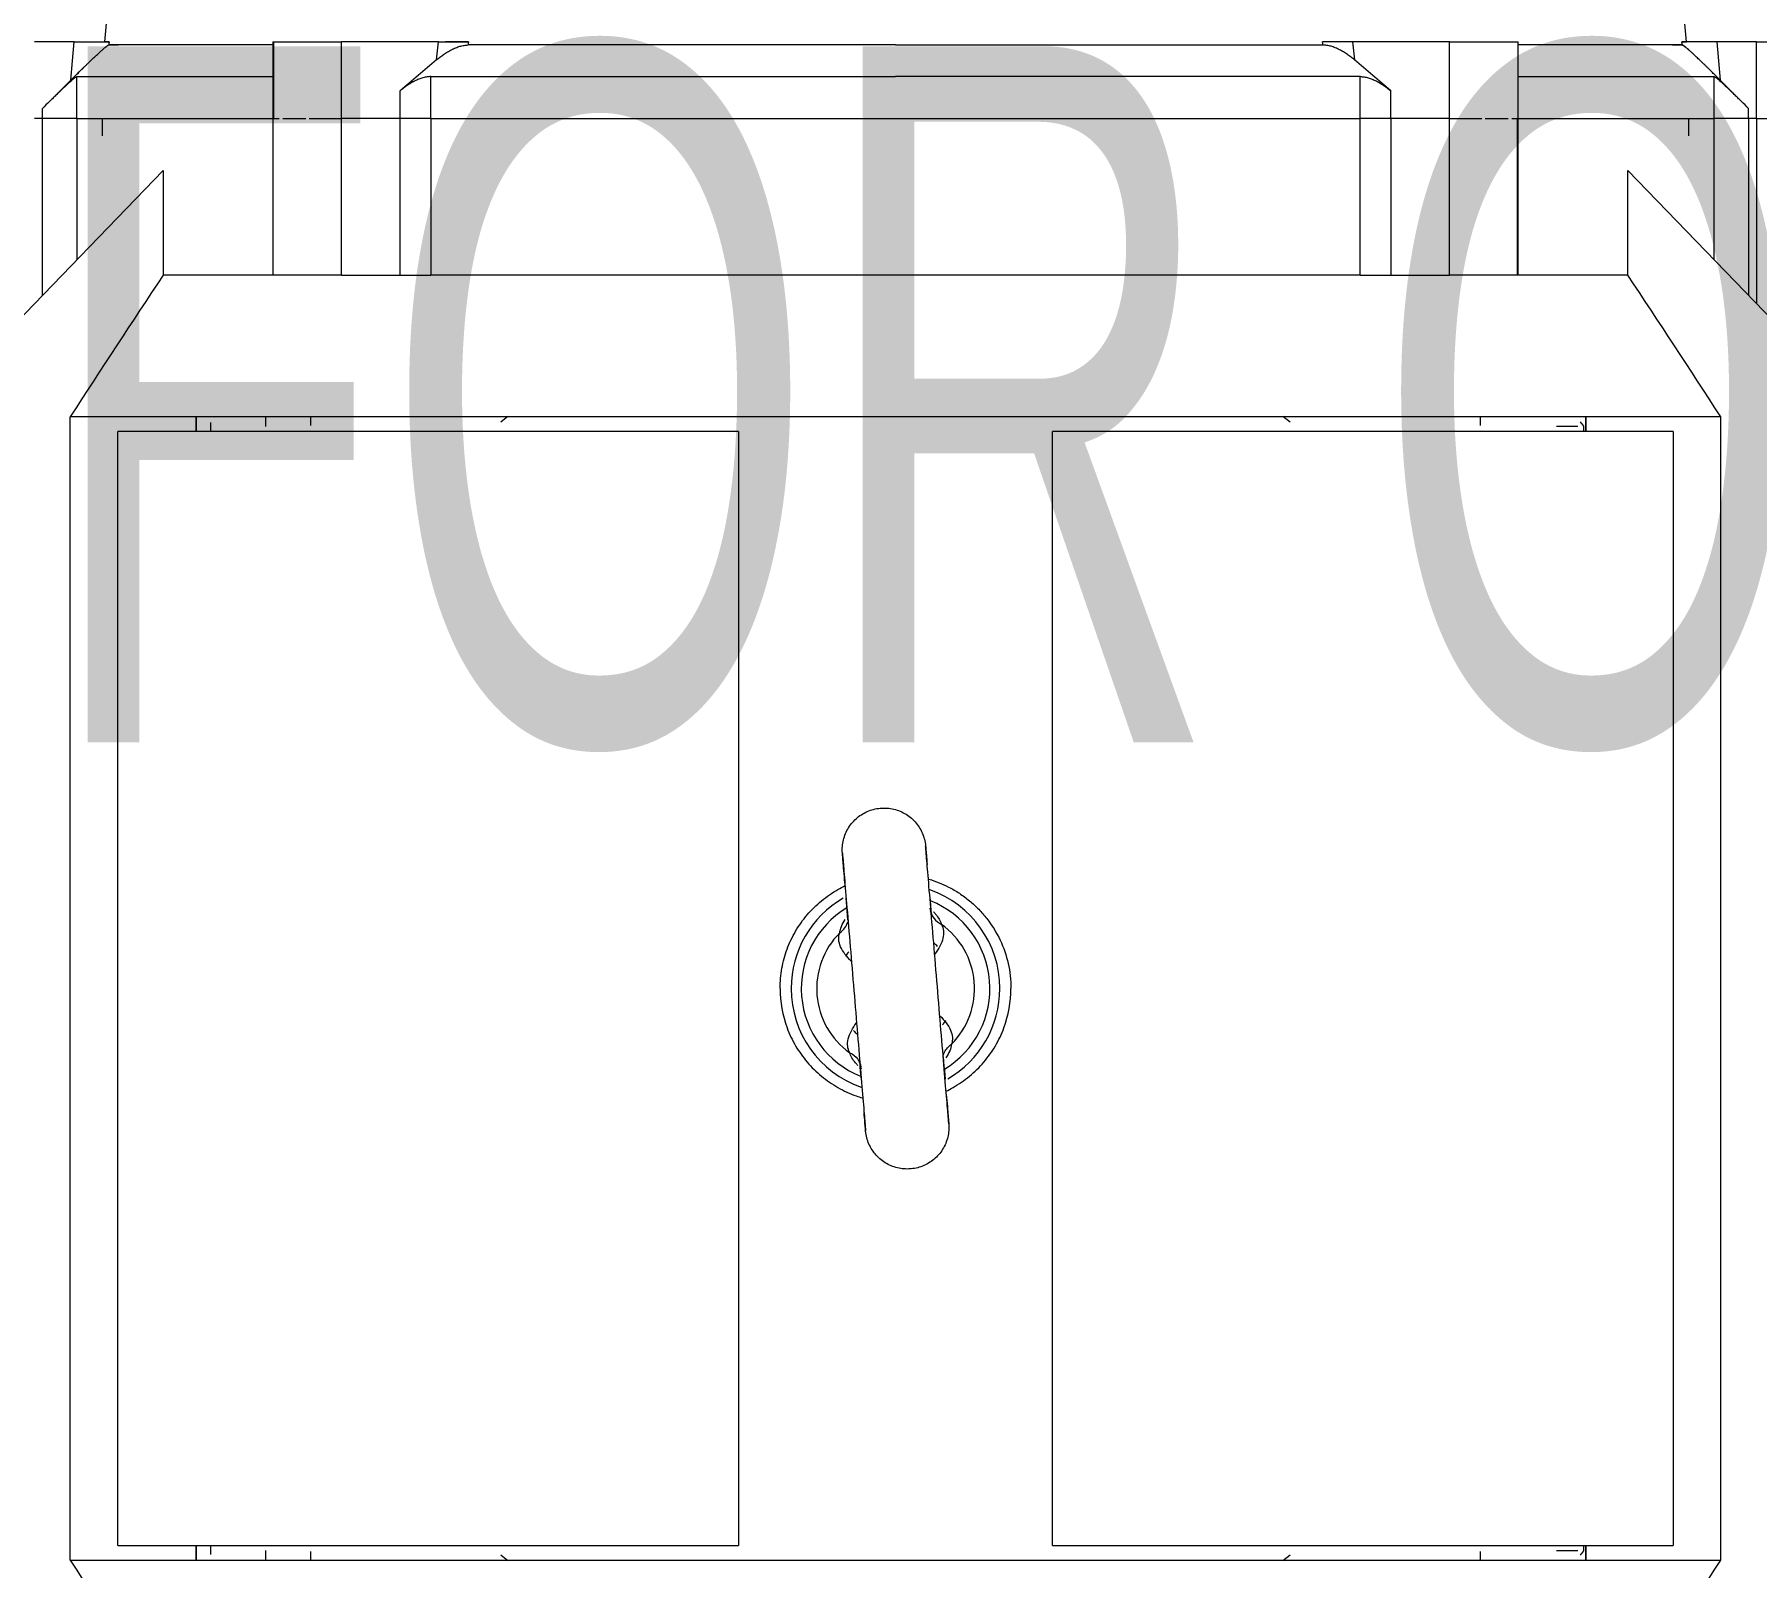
# Model space of a CAD drawing. Header units: metres. Extents: x 8 to 325, y -31 to 15.
# Drawn here: x 132.2928 to 132.7878, y -8.3695 to -7.929 of the extents above; entities that cross this region are included whole.
import ezdxf

# ---------------------------------------------------------------- set-up
doc = ezdxf.new("R2010")
doc.units = ezdxf.units.M
doc.layers.add('A-DETY-ETKT', color=7, linetype='Continuous', lineweight=9)
doc.layers.add('M-EKIP', color=7, linetype='Continuous', lineweight=9)
doc.layers.add('G-IMPT', color=7, linetype='Continuous', lineweight=9, true_color=0x999999)
doc.styles.add('Arial Narrow_1', font='ARIALN.TTF', dxfattribs={"width": 0.7, "height": 0.2})

# ---------------------------------------------------------------- blocks, each defined once
blk = doc.blocks.new('D4010_10_Yangın Pompası - Wilo SCPFF 125_300_125_2_dwg-V113-_1_13_4_13_ PERON KATI _FFL_')
at = {"layer": 'G-IMPT', "color": 8, "lineweight": 5, "true_color": 0x808080}
for p, q in [((0.42726254477821, 0.7637667855207051), (-0.04712862015580462, 0.7637667855207051)), ((-0.04712862015580404, 0.7637667855207049), (-0.04712862015580404, 0.4351731734764422)), ((-0.008329306257099574, 0.7594699794985744), (-0.008329306257099574, 0.7637667855207051)), ((-0.008329306257099543, 0.7637667855207053), (-0.008329306257099543, 0.7594699794985745)), ((0.0219241658553334, 0.7637667855207066), (0.0219241658553334, 0.7612513651608688)), ((0.07662601487393728, 0.7622847978902667), (0.07869052851459726, 0.7639011691608418)), ((0.3014504008144933, 0.7638954477486206), (0.3035062865047082, 0.7622862821971834)), ((0.3582097587670727, 0.7612498452882545), (0.3582097587670727, 0.7637667855207063)), ((0.3710814028564439, 0.7637667855207201), (0.3710814028564439, 0.760909518568863)), ((0.3710814028562198, 0.7637667855207068), (0.3710814028562198, 0.7609095185688524)), ((0.391058978145136, 0.763766785520705), (0.391058978145136, 0.7594699794985742)), ((0.391058978145136, 0.7594699794985742), (0.391058978145136, 0.763766785520705)), ((0.4272625447782105, 0.7637667855207051), (0.4272625447782105, 0.4351731734764422)), ((-0.03343303768879656, 0.4394699794985737), (-0.03343303768879656, 0.7594699794985736)), ((0.1449184361178045, 0.7594699794985736), (-0.03343303768879665, 0.7594699794985736)), ((-0.007647478233740162, 0.7594699794985721), (-0.007647478233740162, 0.761087293596394)), ((-0.006024844878559274, 0.7610872935963942), (3.319490675912915e-05, 0.7610872935963942)), ((0.1449184361178043, 0.7594699794985735), (0.1449184361178043, 0.4394699794985736)), ((0.2352154885046015, 0.4394699794985736), (0.2352154885046015, 0.7594699794985735)), ((0.4135669623112035, 0.7594699794985736), (0.2352154885046015, 0.7594699794985736)), ((0.3868283879349409, 0.7621128430468004), (0.3868283879349409, 0.7594699794985744)), ((0.3868283879349408, 0.7621128430468002), (0.3868283879349408, 0.7594699794985742)), ((0.4135669623112034, 0.7594699794985736), (0.4135669623112034, 0.4394699794985737)), ((0.200269537090854, 0.6211360755663927), (0.200410320162024, 0.6206526558555338)), ((0.1798030162572349, 0.5778190557410131), (0.1796622331856231, 0.5783024754527991)), ((-0.03343303768879665, 0.4394699794985737), (0.1449184361178052, 0.4394699794985737)), ((-0.008329306257099574, 0.4351731734764422), (-0.008329306257099574, 0.4394699794985729)), ((-0.008329306257099543, 0.4394699794985737), (-0.008329306257099543, 0.4351731734764429)), ((-0.007647478233740196, 0.4378526654007536), (-0.007647478233740196, 0.4394699794985716)), ((3.319490676329142e-05, 0.4378526654007537), (-0.006024844878559409, 0.4378526654007537)), ((0.0219241658553334, 0.4376885938362656), (0.0219241658553334, 0.4351731734764405)), ((0.0786905280218212, 0.4350387904576983), (0.0766260141080914, 0.4366551618707959)), ((0.2352154885046009, 0.4394699794985737), (0.4135669623112036, 0.4394699794985737)), ((0.3035062934829848, 0.4366536837083114), (0.3014504055293232, 0.435044517087061)), ((0.3582097587670727, 0.4351731734764438), (0.3582097587670727, 0.4376901137089042)), ((0.3710814028564439, 0.4380304404283024), (0.3710814028564439, 0.4351731734764541)), ((0.3710814028562198, 0.4380304404282899), (0.3710814028562198, 0.435173173476444)), ((0.3868283879349409, 0.4394699794985729), (0.3868283879349409, 0.4368271159503342)), ((0.3868283879349408, 0.4394699794985729), (0.3868283879349408, 0.4368271159503341)), ((0.391058978145136, 0.4394699794985728), (0.391058978145136, 0.435173173476442)), ((0.391058978145136, 0.4351731734764421), (0.391058978145136, 0.4394699794985729)), ((-0.02039359085901594, 0.3644699794985739), (-0.08493303768879709, 0.4311539355899755)), ((-0.04712862015580323, 0.4351731734764424), (0.4272625447782109, 0.4351731734764424)), ((0.4650669623112035, 0.4311539355899749), (0.4005275154814225, 0.3644699794985735)), ((-0.05743303768872371, 0.3494699794985594), (-0.0574330376887237, 0.4027401687762185)), ((-0.05516201232263614, 0.3494699794985594), (-0.05516201232263614, 0.4003936820423445)), ((0.4352959369451883, 0.4003936820424138), (0.4352959369451883, 0.3494699794984901)), ((-0.02039359085901529, 0.3944699794985735), (0.01131274125267749, 0.3944699794985735)), ((-0.020393590859016, 0.3944699794985734), (-0.020393590859016, 0.3644699794985735)), ((0.01106850037802939, 0.3944699794985839), (0.01106850037802939, 0.3494699794985811)), ((0.0110685003778094, 0.3944699794985735), (0.03082807022388587, 0.3944699794985735)), ((0.01136962980849668, 0.3494699794985736), (0.01136962980849668, 0.3944699794985737)), ((0.0476908381575468, 0.3944699794985735), (0.03082807022388573, 0.3944699794985735)), ((0.03082807022388573, 0.3944699794985735), (0.03082807022388573, 0.3494699794985735)), ((0.04769083815754666, 0.3494699794985735), (0.0476908381575468, 0.3944699794985735)), ((0.05651106839663283, 0.3944699794985735), (0.04769083815754697, 0.3944699794985735)), ((0.05651106839663417, 0.3944699794985735), (0.3236228562257749, 0.3944699794985735)), ((0.05651106839663291, 0.3944699794985735), (0.05651106839663293, 0.3494699794985736)), ((0.3236228562257736, 0.3494699794985735), (0.3236228562257736, 0.3944699794985734)), ((0.3324430864648595, 0.3944699794985735), (0.3236228562257738, 0.3944699794985735)), ((0.3324430864648593, 0.3944699794985735), (0.3324430864648593, 0.3494699794985736)), ((0.3493058543985207, 0.3944699794985735), (0.3324430864648593, 0.3944699794985735)), ((0.3493058543985209, 0.3944699794985735), (0.3690654242445975, 0.3944699794985735)), ((0.3493058543985209, 0.3944699794985735), (0.3493058543985209, 0.3494699794985736)), ((0.3690654242448165, 0.3494699794985854), (0.3690654242448208, 0.3944699794985839)), ((0.3691341720702107, 0.3944699794985735), (0.4005275154814232, 0.3944699794985735)), ((0.4005275154814223, 0.3644699794985735), (0.4005275154814223, 0.3944699794985735)), ((-0.04521357521788494, 0.3901146794220375), (-0.04521357521788494, 0.3494699794985735)), ((0.4253474998402915, 0.3494699794985736), (0.4253474998402915, 0.3901146794220375)), ((-0.03793303768857723, 0.3544699794985843), (-0.03793303768857723, 0.3494699794985811)), ((0.4180669623114231, 0.3494699794985854), (0.4180669623114231, 0.3544699794985843)), ((-0.05743303768872383, 0.3494699794985594), (-0.07243303768872371, 0.3494699794985594)), ((-0.05743303768879663, 0.3494699794985736), (-0.07243303768879664, 0.3494699794985736)), ((-0.05743303768872372, 0.3494699794985594), (-0.05516201232263614, 0.3494699794985594)), ((-0.05743303768879664, 0.3494699794985736), (-0.05516201232270894, 0.3494699794985736)), ((-0.05743303768879662, 0.3494699794985736), (-0.05743303768879661, 0.3274699794985736)), ((-0.05516201232270913, 0.3494699794985736), (-0.04521357521788504, 0.3494699794985736)), ((-0.05516201232270892, 0.3494699794985736), (-0.04521357521788484, 0.3494699794985736)), ((-0.0551620123227089, 0.3494699794985736), (-0.0551620123227089, 0.3466572807577097)), ((0.01086027170235771, 0.3494699794985736), (-0.04521357521788497, 0.3494699794985736)), ((0.01086027170235663, 0.3494699794985736), (-0.04521357521788521, 0.3494699794985736)), ((-0.04521357521788504, 0.3494699794985736), (-0.04521357521788504, 0.3374699794985735)), ((0.01106850037802939, 0.3494699794985811), (0.01106850037802939, 0.3274699794985818)), ((0.01288624368787989, 0.3494699794985736), (0.0110685003778094, 0.3494699794985736)), ((0.01223493000156939, 0.3494699794985736), (0.01106850037780951, 0.3494699794985736)), ((0.01807863632115095, 0.3494699794985736), (0.01395894373765416, 0.3494699794985736)), ((0.0205709819769449, 0.3494699794985736), (0.01803758982925301, 0.3494699794985736)), ((0.03082807022388601, 0.3494699794985736), (0.02151631877499205, 0.3494699794985736)), ((0.03082807022388573, 0.3494699794985735), (0.04769083815754666, 0.3494699794985735)), ((0.03082807022388602, 0.3494699794985736), (0.04769083815754736, 0.3494699794985736)), ((0.03082807022388602, 0.3494699794985736), (0.03082807022388602, 0.3274699794985736)), ((0.04769083815754692, 0.3494699794985736), (0.05651106839663279, 0.3494699794985736)), ((0.04769083815754734, 0.3494699794985736), (0.05651106839663303, 0.3494699794985736)), ((0.04769083815754734, 0.3494699794985736), (0.04769083815754734, 0.3415676727543487)), ((0.3236228562257736, 0.3494699794985736), (0.05651106839663291, 0.3494699794985736)), ((0.3236228562257724, 0.3494699794985736), (0.05651106839663159, 0.3494699794985736)), ((0.05651106839663293, 0.3494699794985736), (0.05651106839663293, 0.3374699794985735)), ((0.3236228562257738, 0.3494699794985736), (0.3324430864648595, 0.3494699794985736)), ((0.323622856225774, 0.3494699794985736), (0.3324430864648599, 0.3494699794985736)), ((0.3236228562257739, 0.3494699794985736), (0.3236228562257739, 0.3374699794985735)), ((0.3324430864648593, 0.3494699794985736), (0.3493058543985207, 0.3494699794985736)), ((0.3324430864648599, 0.3494699794985736), (0.3493058543985212, 0.3494699794985736)), ((0.3324430864648601, 0.3494699794985735), (0.3324430864648601, 0.3415676727543464)), ((0.3586176058474149, 0.3494699794985736), (0.3493058543985208, 0.3494699794985736)), ((0.3493058543985213, 0.3494699794985735), (0.3493058543985213, 0.3274699794985735)), ((0.3614609533892199, 0.3494699794985736), (0.3595629426454622, 0.3494699794985736)), ((0.3661749808847528, 0.3494699794985736), (0.3614706705167134, 0.3494699794985736)), ((0.3690654242445979, 0.3494699794985736), (0.3672476809345273, 0.3494699794985736)), ((0.3690654242445975, 0.3494699794985736), (0.3678989946208396, 0.3494699794985736)), ((0.36876429481391, 0.3494699794985735), (0.36876429481391, 0.3274699794985735)), ((0.3690654242448208, 0.3274699794985861), (0.3690654242448208, 0.3494699794985854)), ((0.4253474998402915, 0.3494699794985736), (0.3692736529200486, 0.3494699794985736)), ((0.4253474998402913, 0.3494699794985736), (0.3692736529200475, 0.3494699794985736)), ((0.4253474998402914, 0.3494699794985736), (0.4352959369451154, 0.3494699794985736)), ((0.4253474998402916, 0.3494699794985736), (0.4352959369451156, 0.3494699794985736)), ((0.4253474998402916, 0.3494699794985736), (0.4253474998402916, 0.3374699794985737)), ((0.4352959369451883, 0.3494699794985594), (0.4375669623112762, 0.3494699794985594)), ((0.4352959369451156, 0.3494699794985736), (0.4375669623112037, 0.3494699794985736)), ((0.4352959369451155, 0.3494699794985735), (0.4352959369451155, 0.3466572807577148)), ((-0.04694345401785493, 0.3384545841542723), (-0.05101050667323591, 0.3425136527004745)), ((0.4311443955101664, 0.3425136169840882), (0.427077378640265, 0.3384545841542819)), ((0.01113068804484676, 0.3374699794985737), (-0.04521357521788521, 0.3374699794985737)), ((0.05651106839663411, 0.3374699794985737), (0.1900669623112048, 0.3374699794985737)), ((0.3236228562257725, 0.3374699794985737), (0.1900669623112017, 0.3374699794985737)), ((0.4253474998402913, 0.3374699794985737), (0.3688259045704583, 0.3374699794985737)), ((-0.05743303768879663, 0.3274699794985735), (-0.07243303768879664, 0.3274699794985735)), ((-0.05743303768879661, 0.3274699794985736), (-0.04597707238316279, 0.3274699794985736)), ((-0.03725908749470985, 0.3274699794985818), (-0.03587050614730367, 0.3115984220711055)), ((-0.0372590874949273, 0.3274699794985739), (-0.03599389118286728, 0.3274699794985739)), ((-0.03599389118286748, 0.3274699794985739), (-0.0372590874949273, 0.3274699794985739)), ((-0.03607349620076086, 0.3283752283136973), (0.01092428373907004, 0.3283752283136973)), ((-0.03327093635998302, 0.3283752283136969), (-0.03607349620076039, 0.3283752283136969)), ((-0.0360734962007627, 0.3283752283136966), (-0.03603369372418155, 0.3279226039032777)), ((0.030828070223886, 0.3274699794985735), (0.01106850037780951, 0.3274699794985735)), ((0.03082807022388602, 0.3274699794985736), (0.05867816568731891, 0.3274699794985736)), ((0.06071314294611567, 0.3274699794985739), (0.06732293743868167, 0.3274699794985739)), ((0.1900669623112031, 0.3283752283136969), (0.06722879948598538, 0.3283752283136969)), ((0.1900669623112041, 0.3283752283136973), (0.3129051251364166, 0.3283752283136973)), ((0.3128109871837261, 0.3274699794985739), (0.3194205530887285, 0.3274699794985739)), ((0.3214557589351034, 0.3274699794985735), (0.3493058543985212, 0.3274699794985735)), ((0.3690654242445979, 0.3274699794985735), (0.3493058543985212, 0.3274699794985735)), ((0.3688782489823643, 0.3283752283136973), (0.4162074208231668, 0.3283752283136973)), ((0.4162074208231672, 0.3283752283136969), (0.4134051908196113, 0.3283752283136969)), ((0.4160044307701495, 0.3115984220711098), (0.4173930121175514, 0.3274699794985861)), ((0.4161278158052734, 0.3274699794985739), (0.417393012117333, 0.3274699794985739)), ((0.417393012117333, 0.3274699794985739), (0.4161278158052732, 0.3274699794985739)), ((0.4161676183465884, 0.3279226039032774), (0.4162074208231699, 0.3283752283136966)), ((0.4261109970055744, 0.3274699794985735), (0.4375669623112036, 0.3274699794985735))]:
    blk.add_line(p, q, dxfattribs=at)
at = {"layer": 'G-IMPT', "color": 8, "lineweight": 5, "true_color": 0x808080, "flags": 128}
for points in [[(0.1747494041511702, 0.6383402923782792), (0.1747190383472483, 0.638819298849625), (0.1747078519825965, 0.6392991364751681), (0.1747158629530017, 0.639779037617058), (0.1747430584426277, 0.6402582345358583), (0.1747893949444892, 0.6407359606187084), (0.174854798330068, 0.6412114516057837), (0.1749391639678996, 0.6416839468129429), (0.1750423568909582, 0.6421526903486543), (0.1751642120125851, 0.6426169323232467), (0.1753045343905741, 0.6430759300485918), (0.1754630995390585, 0.6435289492262475), (0.1756396537876246, 0.6439752651221696), (0.1758339146871402, 0.6444141637261294), (0.1760455714616047, 0.6448449428939903), (0.1762742855053276, 0.6452669134709755), (0.1765196909246271, 0.6456794003941821), (0.1767813951231925, 0.6460817437725204), (0.1770589794301218, 0.646473299942418), (0.1773519997697486, 0.6468534424975232), (0.1776599873720283, 0.6472215632908503), (0.1779824495225027, 0.6475770734076579), (0.1783188703505177, 0.6479194041075869), (0.1786687116545163, 0.6482480077345496), (0.179031413763043, 0.6485623585928483), (0.1794063964300847, 0.6488619537881594), (0.1797930597633779, 0.6491463140320824), (0.1801907851840756, 0.6494149844088835), (0.1805989364163412, 0.6496675351032815), (0.181016860505269, 0.6499035620880341), (0.1814438888614744, 0.650122687770319), (0.1818793383306763, 0.6503245615957823), (0.1823225122866223, 0.6505088606093734), (0.1827727017455143, 0.6506752899719893), (0.1832291865002602, 0.6508235834321412), (0.1836912362726228, 0.6509535037519372), (0.1841581118815384, 0.6510648430865709), (0.1846290664256243, 0.6511574233168699), (0.1851033464780802, 0.6512310963342064), (0.1855801932919882, 0.6512857442774772), (0.1857092391904223, 0.6512972216407442)], [(0.1857092391904223, 0.6512972216407442), (0.1861882456617637, 0.6513275874446617), (0.1866680832873068, 0.6513387738093136), (0.187147984429201, 0.6513307628389083), (0.1876271813479969, 0.6513035673492824), (0.1881049074308428, 0.6512572308474252), (0.1885803984179225, 0.6511918274618463), (0.189052893625086, 0.6511074618240148), (0.189521637160793, 0.6510042689009562), (0.1899858791353854, 0.6508824137793292), (0.1904448768607348, 0.6507420914013402), (0.1908978960383905, 0.6505835262528559), (0.1913442119343084, 0.6504069720042898), (0.1917831105382681, 0.6502127111047699), (0.192213889706129, 0.6500010543303097), (0.1926358602831186, 0.6497723402865824), (0.1930483472063208, 0.649526934867283), (0.193450690584659, 0.6492652306687176), (0.1938422467545523, 0.6489876463617882), (0.1942223893096662, 0.6486946260221659), (0.1945905101029933, 0.6483866384198816), (0.1949460202197967, 0.6480641762694074), (0.1952883509197255, 0.6477277554413967), (0.1956169545466926, 0.6473779141373938), (0.195931305404987, 0.6470152120288714), (0.1962309006002981, 0.6466402293618253), (0.1965152608442211, 0.6462535660285321), (0.1967839312210265, 0.6458558406078344), (0.1970364819154201, 0.6454476893755732), (0.1972725089001728, 0.6450297652866454), (0.1974916345824534, 0.64460273693044), (0.197693508407921, 0.6441672874612338), (0.1978778074215121, 0.6437241135052921), (0.1980442367841236, 0.6432739240463958), (0.1981925302442799, 0.6428174392916542), (0.1983224505640716, 0.6423553895192872), (0.1984337898987139, 0.6418885139103717), (0.1985263701290129, 0.6414175593662857), (0.1986000431463495, 0.6409432793138342), (0.1986546910896116, 0.6404664324999219), (0.1986661684528785, 0.6403373866014921)], [(0.2053231491969144, 0.560614838929118), (0.2053204867596337, 0.5606467236965474), (0.2053125037071327, 0.5607423269899983), (0.2052992128105903, 0.5609014958646027), (0.2052806353326007, 0.5611239756841117), (0.2052568009931757, 0.5614094105282835), (0.2052277479221632, 0.561757343762246), (0.2051935225982866, 0.5621672187670465), (0.2051541797747602, 0.5626383798301152), (0.2051097823917068, 0.5631700731942606), (0.2050604014754729, 0.5637614482635276), (0.2050061160249883, 0.5644115589639512), (0.2049470128853956, 0.5651193652570922), (0.2048831866091049, 0.5658837348038799), (0.2048147393045437, 0.5667034447760931), (0.2047417804728043, 0.5675771838126331), (0.2046644268324483, 0.5685035541174359), (0.2045828021327992, 0.5694810736956273), (0.2044970369559683, 0.5705081787244085), (0.2044072685079389, 0.5715832260548347), (0.2043136403990782, 0.5727044958405093), (0.2042163024143915, 0.5738701942889719), (0.2041154102738798, 0.5750784565313697), (0.2040111253834585, 0.5763273496058606), (0.2039036145766978, 0.577614875549948), (0.2037930498479566, 0.5789389745967752), (0.2036796080772134, 0.5802975284703255), (0.2035634707471038, 0.5816883637742147), (0.2034448236525871, 0.583109255468649), (0.2033238566036901, 0.5845579304300285), (0.2032007631218975, 0.5860320710874416), (0.2030757401305168, 0.5875293191303147), (0.2029489876396678, 0.5890472792811648), (0.2028207084262954, 0.590583523127572), (0.2026911077097687, 0.5921355930070861), (0.202560392823599, 0.5937010059390047), (0.2024287728837141, 0.5952772575965638), (0.2022964584539435, 0.5968618263133646), (0.2021636612091427, 0.5984521771174773), (0.2020305935965806, 0.6000457657868788), (0.2018974684960494, 0.6016400429196423), (0.2017644988793111, 0.6032324580124525), (0.201631897469389, 0.6048204635408532), (0.2014998764002526, 0.6064015190347652), (0.2013686468774384, 0.60797309514266), (0.2012384188402085, 0.6095326776780257), (0.2011094006256321, 0.6110777716414871), (0.2009817986353223, 0.6126059052123186), (0.2008558170052525, 0.6141146337027847), (0.2007316572791554, 0.6156015434691532), (0.2006095180861053, 0.6170642557729733), (0.2004895948227576, 0.618500430586601), (0.2003720793407466, 0.6199077703366918), (0.2002571596397793, 0.621284023579876), (0.2001450195668624, 0.6226269886045357), (0.2000358385221916, 0.6239345169531243), (0.1999297911721439, 0.6252045168592039), (0.1998270471698589, 0.6264349565938386), (0.1997277708838205, 0.6276238677159458), (0.199632121134915, 0.6287693482213428), (0.1995402509423297, 0.6298695655855776), (0.1994523072787818, 0.6309227596955709), (0.1993684308353629, 0.6319272456654128), (0.199288755796502, 0.632881416531831), (0.1992134096252545, 0.6337837458249829), (0.1991425128594197, 0.6346327900104934), (0.1990761789187087, 0.6354271907987783), (0.1990145139232729, 0.6361656773180461), (0.1989576165239451, 0.6368470681473899), (0.1989055777444353, 0.6374702732068498), (0.1988584808356811, 0.6380342955012706), (0.1988164011426981, 0.6385382327153), (0.1987794059840135, 0.6389812786568944), (0.1987475545439901, 0.6393627245470517), (0.1987208977781361, 0.6396819601537387), (0.1986994783315957, 0.639938474768065), (0.1986833304709065, 0.6401318580213797), (0.1986724800292066, 0.6402618005417191), (0.1986669443648864, 0.6403280944487847), (0.1986661684528785, 0.6403373866014921)], [(0.1986661684528785, 0.6403373866014921), (0.1986688308901592, 0.6403055018340671), (0.1986768139426602, 0.6402098985406118), (0.1986901048392026, 0.6400507296660032), (0.1987086823171922, 0.6398282498464941), (0.1987325166566172, 0.639542815002331), (0.1987615697276297, 0.6391948817683686), (0.1987957950515062, 0.6387850067635681), (0.1988351378750327, 0.6383138457004992), (0.1988795352580861, 0.6377821523363453), (0.19892891617432, 0.6371907772670868), (0.1989832016248045, 0.636540666566659), (0.1990423047643973, 0.6358328602735179), (0.199106131040688, 0.6350684907267303)], [(0.1754600273679385, 0.6298300239166026), (0.175379918058604, 0.6307893955113314), (0.1753041249360756, 0.6316970773954186), (0.1752327692531742, 0.6325516174714833), (0.1751659651637861, 0.6333516486576969), (0.1751038195401919, 0.6340958910748232), (0.1750464318021337, 0.6347831540937559), (0.1749938937577548, 0.6354123382402769), (0.1749462894567113, 0.635982436953967), (0.1749036950557359, 0.636492538198502), (0.1748661786967767, 0.6369418259207044), (0.1748338003980171, 0.6373295813560603), (0.1748066119578172, 0.6376551841785948), (0.1747846568718916, 0.63791811349325), (0.1747679702636809, 0.6381179486692039), (0.1747565788282121, 0.6382543700128067), (0.1747505007893417, 0.6383271592790147), (0.1747494041511702, 0.6383402923782792)], [(0.1747494041511702, 0.6383402923782792), (0.1747520665884509, 0.6383084076108542), (0.1747600496409475, 0.6382128043174032), (0.1747733405374899, 0.6380536354427946), (0.1747919180154795, 0.6378311556232856), (0.1748157523549046, 0.6375457207791181), (0.174844805425917, 0.63719778754516), (0.1748790307497979, 0.6367879125403595), (0.1749183735733244, 0.6363167514772863), (0.1749627709563735, 0.635785058113141), (0.1750121518726074, 0.6351936830438739), (0.1750664373230919, 0.6345435723434504), (0.175125540462689, 0.6338357660503094), (0.1751893667389753, 0.6330713965035217), (0.1752578140435365, 0.6322516865313085), (0.175330772875276, 0.6313779474947685), (0.175408126515632, 0.6304515771899657), (0.175489751215281, 0.6294740576117743), (0.1755755163921119, 0.6284469525829931), (0.1756652848401457, 0.6273719052525712), (0.1757589129490064, 0.6262506354668923), (0.1758562509336974, 0.6250849370184297), (0.1759571430742047, 0.6238766747760319), (0.176061427964626, 0.622627781701541), (0.1761689387713825, 0.6213402557574537), (0.1762795035001279, 0.6200161567106264), (0.1763929452708668, 0.6186576028370762), (0.1765090826009764, 0.6172667675331868), (0.1766277296954974, 0.6158458758387526), (0.1767486967443901, 0.614397200877373), (0.176871790226187, 0.6129230602199557), (0.1769968132175634, 0.6114258121770869), (0.1771235657084168, 0.6099078520262324), (0.1772518449217935, 0.6083716081798295), (0.1773814456383159, 0.6068195383003155), (0.1775121605244856, 0.605254125368397), (0.1776437804643662, 0.6036778737108378), (0.1777760948941367, 0.602093304994037), (0.1779088921389419, 0.6005029541899242), (0.1780419597514996, 0.5989093655205227), (0.1781750848520352, 0.5973150883877593), (0.1783080544687691, 0.5957226732949491), (0.1784406558786912, 0.5941346677665484), (0.178572676947832, 0.5925536122726364), (0.1787039064706418, 0.5909820361647417), (0.178834134507876, 0.5894224536293803), (0.1789631527224568, 0.5878773596659145), (0.179090754712758, 0.586349226095083), (0.1792167363428278, 0.5848404976046124), (0.1793408960689249, 0.5833535878382528), (0.1794630352619793, 0.5818908755344283), (0.179582958525327, 0.5804547007208006), (0.179700474007338, 0.5790473609707055), (0.179815393708301, 0.5776711077275256), (0.1799275337812179, 0.5763281427028616), (0.1800367148258886, 0.5750206143542773), (0.1801427621759364, 0.5737506144481977), (0.1802455061782214, 0.572520174713563), (0.1803447824642597, 0.5713312635914558), (0.1804404322131653, 0.5701857830860588), (0.1805323024057506, 0.569085565721824), (0.1806202460693028, 0.5680323716118306), (0.1807041225127173, 0.5670278856419888), (0.1807837975515825, 0.5660737147755749), (0.1808591437228344, 0.5651713854824187), (0.1809300404886649, 0.5643223412969082), (0.1809963744293716, 0.5635279405086233), (0.1810580394248117, 0.5627894539893555), (0.1811149368241352, 0.5621080631600074), (0.1811669756036449, 0.5614848581005518), (0.1812140725123991, 0.5609208358061267), (0.1812561522053821, 0.5604168985921016), (0.1812931473640667, 0.5599738526505073), (0.1813249988040901, 0.5595924067603456), (0.1813516555699441, 0.5592731711536629), (0.1813730750164845, 0.5590166565393366), (0.1813892228771737, 0.5588232732860219), (0.1814000733188736, 0.5586933307656782), (0.1814056089831981, 0.5586270368586169), (0.1814063848952017, 0.5586177447059094)], [(0.1760153617261417, 0.6231794609138899), (0.1759206012980095, 0.6243142911079179), (0.1758209641227595, 0.6255075241604321)], [(0.1998778908418486, 0.6258260638811275), (0.1999781922663344, 0.6246248759247539), (0.2000857030730951, 0.6233373499806666)], [(0.1763519868798226, 0.6191481115839135), (0.1762395551424702, 0.620494569518174), (0.1761300643559715, 0.6218058072672749), (0.1760236896822189, 0.623079727130532)], [(0.2000988871033084, 0.6231794609138899), (0.2001962678018363, 0.6220132509338393), (0.2002687022345116, 0.6211457919859866)], [(0.2037205664682577, 0.5798070197234881), (0.20383299820561, 0.5784605617892274), (0.2039424889921131, 0.5771493240401266), (0.2040488636658613, 0.5758754041768697), (0.2041519520500708, 0.5746408401994836), (0.2042515892253207, 0.5734476071469695)], [(0.1801946624618948, 0.5731290679573252), (0.1800943610817459, 0.5743302553826477), (0.1799868502749851, 0.5756177813267394), (0.179876285546244, 0.5769418803735666), (0.1798038511135686, 0.5778093393214107)], [(0.2046045517662881, 0.5692206048345901), (0.204612525980146, 0.569125107390799), (0.2046926352894762, 0.5681657357960701), (0.2047684284120047, 0.5672580539119787), (0.2048397840949061, 0.5664035138359184), (0.2049065881842941, 0.5656034826497047), (0.2049687338078927, 0.5648592402325827), (0.2050261215459465, 0.5641719772136458), (0.2050786595903297, 0.5635427930671246), (0.2051262638913689, 0.5629726943534347), (0.2051688582923486, 0.5624625931088996), (0.2052063746513036, 0.5620133053866971), (0.2052387529500632, 0.561625549951337), (0.2052659413902631, 0.5612999471288025), (0.2052878964761887, 0.5610370178141559), (0.2053045830843993, 0.560837182638202), (0.2053159745198725, 0.5607007612945949), (0.2053220525587385, 0.5606279720283869), (0.2053231491969144, 0.560614838929118)], [(0.1814063848952017, 0.5586177447059094), (0.1814037224579254, 0.5586496294733345), (0.18139573940542, 0.5587452327667898), (0.1813824485088776, 0.5589044016413941), (0.1813638710308881, 0.5591268814609074), (0.181340036691463, 0.5594123163050706), (0.1813109836204549, 0.559760249539033), (0.1812767582965783, 0.5601701245438335), (0.1812374154730519, 0.5606412856069024), (0.1811930180899941, 0.561172978971052), (0.1811436371737602, 0.5617643540403148), (0.1810893517232757, 0.5624144647407426), (0.1810302485836829, 0.5631222710338836), (0.1809664223073922, 0.5638866405806713)], [(0.2053231491969144, 0.560614838929118), (0.2053535150008319, 0.5601358324577765), (0.2053647013654881, 0.5596559948322335), (0.2053566903950785, 0.5591760936903393), (0.2053294949054526, 0.5586968967715433), (0.205283158403591, 0.5582191706886931), (0.2052177550180165, 0.5577436797016179), (0.2051333893801806, 0.5572711844944543), (0.2050301964571221, 0.5568024409587473), (0.2049083413354994, 0.5563381989841548), (0.2047680189575104, 0.5558792012588054), (0.2046094538090217, 0.5554261820811498), (0.2044328995604557, 0.5549798661852319), (0.20423863866094, 0.5545409675812721), (0.2040269818864799, 0.5541101884134112), (0.2037982678427569, 0.5536882178364261), (0.2035528624234531, 0.5532757309132195), (0.2032911582248877, 0.5528733875348812), (0.2030135739179584, 0.5524818313649836), (0.202720553578336, 0.5521016888098741), (0.2024125659760519, 0.5517335680165469), (0.2020901038255775, 0.5513780578997436), (0.2017536829975669, 0.5510357271998148), (0.201403841693564, 0.5507071235728477), (0.2010411395850416, 0.5503927727145533), (0.2006661569179955, 0.5500931775192466), (0.2002794935847023, 0.5498088172753192), (0.1998817681640046, 0.5495401468985182), (0.199473616931739, 0.5492875962041202), (0.1990556928428156, 0.5490515692193675), (0.1986286644866102, 0.5488324435370826), (0.1981932150174039, 0.5486305697116193), (0.1977500410614623, 0.5484462706980282), (0.197299851602566, 0.5482798413354166), (0.1968433668478244, 0.5481315478752604), (0.1963813170754574, 0.5480016275554643), (0.1959144414665419, 0.5478902882208306), (0.1954434869224559, 0.5477977079905317), (0.1949692068700044, 0.5477240349731908), (0.1944923600560921, 0.5476693870299244), (0.194363314157658, 0.5476579096666574)], [(0.194363314157658, 0.5476579096666574), (0.1938843076863165, 0.5476275438627398), (0.1934044700607734, 0.5476163574980837), (0.1929245689188792, 0.5476243684684933), (0.1924453720000876, 0.5476515639581192), (0.1919676459172374, 0.5476979004599808), (0.1914921549301621, 0.5477633038455553), (0.1910196597229943, 0.5478476694833868), (0.1905509161872872, 0.5479508624064454), (0.1900866742126948, 0.5480727175280724), (0.1896276764873497, 0.5482130399060614), (0.1891746573096941, 0.5483716050545501), (0.1887283414137719, 0.5485481593031118), (0.1882894428098121, 0.5487424202026318), (0.1878586636419512, 0.5489540769770919), (0.1874366930649703, 0.5491827910208149), (0.1870242061417637, 0.5494281964401186), (0.1866218627634212, 0.5496899006386797), (0.1862303065935279, 0.5499674849456133), (0.185850164038414, 0.5502605052852357), (0.1854820432450869, 0.5505684928875155), (0.1851265331282879, 0.5508909550379899), (0.1847842024283547, 0.5512273758660049), (0.1844555988013876, 0.5515772171700078), (0.1841412479430976, 0.5519399192785259), (0.1838416527477865, 0.5523149019455763), (0.1835572925038634, 0.5527015652788695), (0.1832886221270624, 0.5530992906995672), (0.1830360714326644, 0.5535074419318284), (0.1828000444479074, 0.5539253660207563), (0.1825809187656268, 0.5543523943769616), (0.1823790449401592, 0.5547878438461679), (0.1821947459265681, 0.5552310178021095), (0.1820283165639566, 0.5556812072610015), (0.1818800231038004, 0.5561376920157474), (0.1817501027840087, 0.5565997417881144), (0.1816387634493706, 0.5570666173970299), (0.1815461832190717, 0.5575375719411159), (0.1814725102017307, 0.5580118519935674), (0.1814178622584686, 0.5584886988074796), (0.1814063848952017, 0.5586177447059094)], [(-0.04597707238315502, 0.3274699794985749), (-0.04646026861148094, 0.3329622813503876), (-0.04694345401785485, 0.3384545841542724)], [(0.4270773786402627, 0.3384545841542821), (0.4265941932338748, 0.3329622813503936), (0.4261109970055716, 0.3274699794985739)], [(0.05867816568731891, 0.3274699794985736), (0.05840168142975997, 0.3300676896538755), (0.05812536549687724, 0.3326654197241838)], [(0.3220085591255299, 0.3326654197241853), (0.3217322431927105, 0.3300676896538696), (0.3214557589350886, 0.3274699794985753)], [(-0.03607349620076104, 0.3283752283136973), (-0.03603369372418155, 0.3279226039032782), (-0.03599389118286741, 0.3274699794985734)], [(0.06722879948594966, 0.3283752283136891), (0.06727586618606288, 0.3279226036342728), (0.06732293743868002, 0.3274699794985734)], [(0.3128109871837253, 0.3274699794985734), (0.3128580584363267, 0.3279226036342788), (0.3129051251364284, 0.3283752283137016)], [(0.4161278158052732, 0.3274699794985734), (0.4161676183465872, 0.3279226039032787), (0.4162074208231666, 0.3283752283136978)]]:
    blk.add_lwpolyline(points, dxfattribs=at)
at = {"layer": 'G-IMPT', "color": 8, "lineweight": 5, "true_color": 0x808080}
for centre, radius, start, end in [((0.1900669623112033, 0.5994699794985736), 0.02999999999999999, 120, 180.0000000000001), ((0.1900669623112033, 0.5994699794985736), 0.03, 0, 70.86506284810268), ((0.1900362766738203, 0.5994775656536874), 0.02711533896284949, 301.2055094362123, 68.21957504742404), ((0.1900362766738203, 0.5994775656536874), 0.02711533896284947, 121.2055093207347, 248.219574941267), ((0.1900362766738203, 0.5994775656536874), 0.0226791864727218, 135.1483408371406, 234.3981204395637), ((0.1900362766738203, 0.5994775656536874), 0.02267918647272182, 315.1483408371397, 54.39812043956358), ((0.1900669623112033, 0.5994699794985736), 0.0170997771868277, 142.3238865488579, 147.5396627781366), ((0.1900669623112033, 0.5994699794985736), 0.01709977718682768, 44.99999999999996, 49.89959189914952), ((0.1900669623112033, 0.5994699794985736), 0.03000000000000005, 179.9999999999995, 250.7383138849765), ((0.1900669623112033, 0.5994699794985736), 0.02999999999999999, 299.9999999999993, 359.9999999999992), ((0.1900669623112033, 0.5994699794985736), 0.01709977718682769, 321.8764634069928, 327.3736744169659), ((0.1900669623112033, 0.5994699794985736), 0.01709977718682767, 225.0000000000001, 229.6666684944655)]:
    blk.add_arc(centre, radius, start, end, dxfattribs=at)
for centre, major_axis, ratio, start_param, end_param in [((3.106782440866676, -1.284346641688958), (0, 3.764205653524303), 0.9986295347545755, 0.9825347595223233, 0.9954773739631253), ((-2.726648516193885, -1.284346641655784), (0, 3.764205653463928), 0.9986295347545723, 5.287707933216342, 5.300650547657352), ((0.1724301299485794, 0.5748872644334849), (0.007239657827951226, 0.003404020348675495), 0.8171351457692378, 6.078018888949354, 6.883358050115882), ((0.2114768394845973, 0.5781477371741133), (-0.007703946686095102, 0.002156201627355566), 0.8171351457692434, 5.683012564242633, 6.281131306094284), ((3.10678244083647, 2.483286600666199), (0, 3.7642056534881), 0.9986295347545718, 2.146115279626585, 2.159057894067511), ((-2.72664851624327, 2.483286600685447), (0, 3.764205653523106), 0.9986295347545757, 4.124127413112108, 4.137070027552914), ((0.9208046529780582, 1.46828593010567), (0, 1.455048942609055), 0.9483236552061938, 2.456484729507154, 2.466211868711588), ((-0.5406707283584232, 1.468285930109273), (0, 1.455048942613694), 0.9483236552061943, 3.816973438468004, 3.826700577672403)]:
    blk.add_ellipse(centre, major_axis=major_axis, ratio=ratio, start_param=start_param, end_param=end_param, dxfattribs=at)
for points in [[(-0.00764747823374006, 0.7610872935963942), (-0.007345376911038587, 0.7615020074590406), (-0.00704307007394861, 0.7619165663887248), (-0.006740557722470132, 0.7623309703854471)], [(0.1739582045690281, 0.6154725991471686), (0.1741246646888468, 0.6166367468679702), (0.1746634043613471, 0.6179973604374006), (0.1755855558130533, 0.6193533433831548)], [(0.2002706622770749, 0.6211333584705164), (0.2002287014234448, 0.6216410136020264), (0.2001110343474486, 0.6221228108340269), (0.1999031553404687, 0.6225765832171716)], [(0.2061143487786125, 0.583482532160206), (0.2059478886611626, 0.5823183844562002), (0.2054091490018516, 0.5809577709093113), (0.2044869975746025, 0.5796017879830646)], [(0.1798018910705659, 0.577821772836859), (0.1798438519241956, 0.5773141177053484), (0.1799615190001917, 0.5768323204733476), (0.1801693980071719, 0.576378548090203)], [(-0.006740557722467217, 0.4366089886116967), (-0.007043070073946668, 0.4370233926084202), (-0.007345376911037616, 0.4374379515381058), (-0.00764747823374006, 0.4378526654007537)], [(-0.03926714122354891, 0.3274699794985735), (-0.03865857209302165, 0.3274699794985735), (-0.03758075402133835, 0.3274699794985735), (-0.0364478125718866, 0.3274699794985735), (-0.03608380411990882, 0.3274699794985736), (-0.03599389118286674, 0.3274699794985735)], [(0.05867816568731893, 0.3274699794985735), (0.06012052119588746, 0.3274699794985735), (0.06316110647335174, 0.3274699794985735), (0.06603588625979093, 0.3274699794985735), (0.06732293743868101, 0.3274699794985735)], [(0.3214557589351033, 0.3274699794985735), (0.3200131442845087, 0.3274699794985735), (0.3169726433136904, 0.3274699794985735), (0.3140981440069114, 0.3274699794985735), (0.3128109871837256, 0.3274699794985735)]]:
    blk.add_open_spline(points, degree=3, dxfattribs=at)
for points, knots in [([(0.1755944640418623, 0.6290065180884133), (0.1748950061023392, 0.6286717065779941), (0.1725049111739723, 0.6274236421401399), (0.1686889892036562, 0.6247961158406586), (0.1645651009202245, 0.6207410903033255), (0.1612160649314932, 0.6160370546871021), (0.1579079674898902, 0.6090786557160319), (0.1568741489377311, 0.603312563464118), (0.1568705162355555, 0.5994699794985736)], [0.6442194919541911, 0.6442194919541911, 0.6442194919541911, 0.6442194919541911, 0.6666666666666666, 0.7222222222222222, 0.7777777777777778, 0.8333333333333333, 0.8888888888888888, 1, 1, 1, 1]), ([(0.2232634083868512, 0.5994699794985736), (0.2232597903639028, 0.6033120555021932), (0.2222269114976, 0.6090784974713073), (0.2189125468344596, 0.6160475193306642), (0.2155553958097799, 0.6207567027545581), (0.2114367563838173, 0.6248019172944902), (0.2066838854282678, 0.6280735218583015), (0.202622106154009, 0.6299380219425812), (0.200216359637009, 0.6307259735771172), (0.1996329318025315, 0.6308995572246316)], [0, 0, 0, 0, 0.1111111111111111, 0.1666666666666667, 0.2222222222222222, 0.2777777777777778, 0.3333333333333333, 0.3888888888888888, 0.4064843409644958, 0.4064843409644958, 0.4064843409644958, 0.4064843409644958]), ([(0.2032389569874962, 0.6179175963369415), (0.2023113495973841, 0.6183475814688351), (0.2008262723790739, 0.6195263069550957), (0.2001309377298407, 0.6212020259777639), (0.1999856485178524, 0.6219588928933816)], [0, 0, 0, 0, 0.5, 0.8934285306004259, 0.8934285306004259, 0.8934285306004259, 0.8934285306004259]), ([(0.2008926682679221, 0.6215777097562477), (0.2011241173852644, 0.6213421227948303), (0.2022437486698534, 0.6201081033599897), (0.2029410698968077, 0.618851903045217), (0.2032389569874963, 0.6179175963369415)], [-0.3097988980693382, -0.3097988980693382, -0.3097988980693382, -0.3097988980693382, -0.25, 0, 0, 0, 0]), ([(0.1772778201201074, 0.607312996760659), (0.176622145950737, 0.6080066262018021), (0.1753885285355336, 0.6093724521837882), (0.1736734945575895, 0.6121758765342452), (0.1735221532721306, 0.6142000798995211), (0.1739582045690282, 0.6154725991471688)], [-0.6666666666666666, -0.6666666666666666, -0.6666666666666666, -0.6666666666666666, -0.5, -0.3333333333333333, 0, 0, 0, 0]), ([(0.176297564972776, 0.618651452023936), (0.1762109261033988, 0.6183392507912564), (0.1757434755463351, 0.6170959541981285), (0.1748016540417827, 0.6160504708114062), (0.1739582045690282, 0.6154725991471685)], [0.3369304597731329, 0.3369304597731329, 0.3369304597731329, 0.3369304597731329, 0.5, 1, 1, 1, 1]), ([(0.2032389569874963, 0.6179175963369415), (0.2038805937753615, 0.6167339471853481), (0.2040600688777079, 0.614702649479422), (0.2028504200261058, 0.6116832593603788), (0.2018476252303469, 0.610110881721775), (0.2013190364958995, 0.6093218616122946)], [-1, -1, -1, -1, -0.6666666666666666, -0.5, -0.3333333333333333, -0.3333333333333333, -0.3333333333333333, -0.3333333333333333]), ([(0.1804586357746317, 0.5680636271566641), (0.1785077015084626, 0.5686520700752319), (0.1754364727229061, 0.5698773049203072), (0.1716948305070354, 0.5720618021412998), (0.1687667251568047, 0.57422609178816), (0.1660844808786704, 0.5766857616459576), (0.162996736732092, 0.580224082098316), (0.1584481848431586, 0.587588481318423), (0.1569291184911203, 0.594472553701425), (0.1568705162355554, 0.5994699794985735)], [0.5941540581690664, 0.5941540581690664, 0.5941540581690664, 0.5941540581690664, 0.6527777777777777, 0.6875, 0.7222222222222222, 0.7569444444444444, 0.7916666666666667, 0.8611111111111112, 1, 1, 1, 1]), ([(0.2232634083868511, 0.5994699794985735), (0.2232394769374673, 0.5974711212019422), (0.2228739574471443, 0.593584381140936), (0.2214102260100166, 0.5881471601028281), (0.2193302275160035, 0.5837936514739904), (0.2172179689582549, 0.5805282620469494), (0.2154732641419825, 0.5782786720499352), (0.2135269187715863, 0.5761991013383161), (0.2113590789339702, 0.5742514978287839), (0.2090337577331651, 0.5724932726908206), (0.2067591023313696, 0.5710586266705452), (0.2052174769624985, 0.5702580324689409), (0.2045006784424915, 0.5699181835187174)], [0, 0, 0, 0, 0.05555555555555555, 0.1111111111111111, 0.1666666666666667, 0.1944444444444444, 0.2222222222222222, 0.25, 0.2777777777777778, 0.3055555555555556, 0.3333333333333333, 0.3563836709788188, 0.3563836709788188, 0.3563836709788188, 0.3563836709788188]), ([(0.1768335963601443, 0.581037534970433), (0.1761919595722606, 0.5822211841220511), (0.1760124844699326, 0.5842524818279446), (0.1772221333215335, 0.5872718719469914), (0.1782249281172896, 0.588844249585593), (0.1787535168517354, 0.5896332696950716)], [-1, -1, -1, -1, -0.6666666666666666, -0.5, -0.3333333333333333, -0.3333333333333333, -0.3333333333333333, -0.3333333333333333]), ([(0.2027947332275343, 0.5916421345467174), (0.2034504073969058, 0.5909485051055727), (0.2046840248121146, 0.5895826791235786), (0.2063990587900361, 0.5867792547731241), (0.2065504000755352, 0.5847550514078839), (0.2061143487786125, 0.583482532160206)], [-0.6666666666666666, -0.6666666666666666, -0.6666666666666666, -0.6666666666666666, -0.5, -0.3333333333333333, 0, 0, 0, 0]), ([(0.1791798849588027, 0.5773774216742044), (0.1789484358871057, 0.5776130085955048), (0.1778288046543491, 0.5788470279896095), (0.1771314834508433, 0.5801032282621502), (0.1768335963601443, 0.581037534970433)], [-0.3097988876558333, -0.3097988876558333, -0.3097988876558333, -0.3097988876558333, -0.25, 0, 0, 0, 0]), ([(-0.0551620123227038, 0.3466572807577097), (-0.05446898517301482, 0.345953932259114), (-0.05341129190404451, 0.3449186798230409), (-0.05220117962633594, 0.3437297483701282), (-0.0515190865408271, 0.3430606047146285), (-0.05100944789672507, 0.3425702048324277), (-0.05050615779327979, 0.342086826755544), (-0.0500127321323495, 0.341608854126339), (-0.0495277914676718, 0.3411427792627795), (-0.04905065105557115, 0.3406968636980384), (-0.04858566168477797, 0.3402641834288558), (-0.04813742026311597, 0.3398417815889446), (-0.04770619407005622, 0.3394413781188115), (-0.04736274941381844, 0.3391358166010408), (-0.04709893399656365, 0.3389067367703009), (-0.04684352648579491, 0.3386817136315616), (-0.04654162526492522, 0.3384160873675969), (-0.04621224553126378, 0.3381332501505693), (-0.04592070115929411, 0.3379025286312847), (-0.04567070067481938, 0.3377258163902236), (-0.0453970048863479, 0.3375477490836679), (-0.04526469305289326, 0.3374830090643728), (-0.04521357521788485, 0.3374699794985734)], [0, 0, 0, 0, 0.1666666666666667, 0.25, 0.2916666666666666, 0.3333333333333333, 0.375, 0.4166666666666666, 0.4583333333333333, 0.5, 0.5416666666666666, 0.5833333333333333, 0.625, 0.6666666666666666, 0.6875, 0.7083333333333333, 0.75, 0.7916666666666667, 0.8333333333333334, 0.875, 0.9166666666666667, 1, 1, 1, 1]), ([(0.4253474998402916, 0.3374699794985737), (0.4253985178500331, 0.3374827400741912), (0.4255304904296732, 0.3375471534009792), (0.4258036889587472, 0.3377249562881896), (0.4260533426172028, 0.337901520629807), (0.4263447395301059, 0.3381322853457802), (0.4266742652284701, 0.3384150149254656), (0.4270368304827983, 0.3387346731358226), (0.4273621523416371, 0.3390188621516786), (0.4276333900043111, 0.3392565655968174), (0.4279113548938228, 0.3395079900543949), (0.4282707845846077, 0.3398410632431855), (0.4287190618136622, 0.3402637313216247), (0.4291841232641641, 0.3406964281980834), (0.429661365479804, 0.3411424430840093), (0.4301463991135882, 0.3416086032632125), (0.4306399287232083, 0.3420866792922317), (0.4311433283562504, 0.3425701614632848), (0.4316531267909048, 0.343060717853146), (0.4323354880965121, 0.3437301320370933), (0.4335459161929501, 0.34491936640068), (0.4346032869097158, 0.3459542948187763), (0.4352959369451155, 0.3466572807577148)], [0, 0, 0, 0, 0.08333333333333333, 0.125, 0.1666666666666667, 0.2083333333333333, 0.25, 0.2916666666666666, 0.3333333333333333, 0.3541666666666666, 0.375, 0.4166666666666666, 0.4583333333333333, 0.5, 0.5416666666666666, 0.5833333333333333, 0.625, 0.6666666666666666, 0.7083333333333333, 0.75, 0.8333333333333334, 1, 1, 1, 1]), ([(0.05651106839663288, 0.3374699794985737), (0.05613865623318396, 0.3374781072569018), (0.05557680008797741, 0.337526177177031), (0.05481886071699786, 0.3376629462784915), (0.05424780838657089, 0.3378000224232025), (0.05366551263479983, 0.3379789523613086), (0.05307335876991531, 0.3381982298071124), (0.05248269774219697, 0.3384478344303812), (0.05200113836863059, 0.3386723122786444), (0.05162327310464315, 0.3388618328906078), (0.05124567030775459, 0.339062746580933), (0.05077799291343059, 0.3393301194739629), (0.05022666782350269, 0.3396713506232929), (0.04915574566765071, 0.3403746841048853), (0.04832344529317655, 0.3410138424381844), (0.04769083815754722, 0.3415676727543487)], [0, 0, 0, 0, 0.125, 0.1875, 0.25, 0.3125, 0.375, 0.4375, 0.5, 0.53125, 0.5625, 0.625, 0.6875, 0.75, 1, 1, 1, 1]), ([(0.3236228562257739, 0.3374699794985735), (0.3239822841239929, 0.3374777332899688), (0.3245383290177428, 0.3375252619969543), (0.3253012505921165, 0.3376616139058534), (0.326073775423219, 0.3378434613216772), (0.3268598614601576, 0.3381125001546786), (0.3276429941445921, 0.3384455930031231), (0.3281267495510609, 0.33866988987415), (0.3285083739417364, 0.3388593126783469), (0.3288866395804787, 0.3390600744919503), (0.3293528254049127, 0.3393272696518155), (0.329901080647043, 0.3396683073806131), (0.3306173792301652, 0.3401376868039901), (0.331481103550324, 0.3407542199895558), (0.332130056026957, 0.3412900244949372), (0.332443086464857, 0.3415676727543464)], [0, 0, 0, 0, 0.125, 0.1875, 0.25, 0.375, 0.4375, 0.5, 0.53125, 0.5625, 0.625, 0.6875, 0.75, 0.875, 1, 1, 1, 1]), ([(-0.046943454017855, 0.3384545841542722), (-0.04619944565448422, 0.3377117843512779), (-0.04509240367956808, 0.3366136644952912), (-0.04380297124795642, 0.3353467175667477), (-0.04307056192071398, 0.334631081618522), (-0.04252875237847847, 0.3341042462815427), (-0.04199025673936254, 0.3335829641139023), (-0.04145376580388666, 0.3330659048636812), (-0.04092500561694101, 0.3325592740126729), (-0.04041166666418485, 0.332071328818108), (-0.03990632990094569, 0.3315945837017584), (-0.03940600997269766, 0.3311259910862348), (-0.03900417866813344, 0.3307537988757768), (-0.0386954202006598, 0.3304709550751127), (-0.03847289942486795, 0.3302690590242019), (-0.03825467579493724, 0.3300727339544846), (-0.03796457653009934, 0.3298135206454109), (-0.03761301917067865, 0.3295037108303708), (-0.03722502223120113, 0.329170776041395), (-0.0369476279894487, 0.3289432725041234), (-0.03675709211376434, 0.3287951125216402), (-0.03658053808782782, 0.3286627891250449), (-0.03631253300594523, 0.3284771096277071), (-0.03615112224193352, 0.3283952731904441), (-0.03607349620076084, 0.3283752283136974)], [0, 0, 0, 0, 0.1666666666666667, 0.25, 0.2916666666666666, 0.3333333333333333, 0.375, 0.4166666666666666, 0.4583333333333333, 0.5, 0.5416666666666666, 0.5833333333333333, 0.625, 0.6458333333333333, 0.6666666666666666, 0.6875, 0.7083333333333333, 0.75, 0.7916666666666666, 0.8333333333333333, 0.8541666666666666, 0.875, 0.9166666666666666, 1, 1, 1, 1]), ([(0.4270773786402681, 0.3384545841542788), (0.426124668063413, 0.3375035444455267), (0.4249372900533726, 0.3363275072550518), (0.4235187545421545, 0.3349375860020884), (0.4228192211122975, 0.3342561133090985), (0.4221209926632364, 0.3335793222677149), (0.4215139966306842, 0.3329952608969062), (0.420990830723339, 0.3324950355036634), (0.4205455189080685, 0.3320712988110555), (0.4201085251014053, 0.3316582249418585), (0.4196861992663201, 0.3312626116651896), (0.4192725875466478, 0.3308785731593195), (0.4188653752864082, 0.3305037127400783), (0.4184740380866535, 0.3301479103007603), (0.4181693742748012, 0.3298757412214878), (0.4179366869885811, 0.329671014881618), (0.4177058207724606, 0.32946946826345), (0.4174281251729658, 0.3292308951503029), (0.4171226418696397, 0.3289762131921105), (0.4168603235035215, 0.3287683057928728), (0.4166428131384829, 0.3286089504126745), (0.4163982785936824, 0.3284476593483699), (0.4162696259449734, 0.3283880835244984), (0.4162074208231675, 0.3283752283136978)], [-1, -1, -1, -1, -0.7857142857142857, -0.7321428571428572, -0.6785714285714286, -0.625, -0.5714285714285714, -0.5357142857142857, -0.5, -0.4642857142857143, -0.4285714285714285, -0.3928571428571428, -0.3571428571428571, -0.3214285714285714, -0.2857142857142857, -0.2678571428571428, -0.25, -0.2142857142857143, -0.1785714285714285, -0.1428571428571428, -0.1071428571428571, -0.07142857142857142, 0, 0, 0, 0]), ([(0.4270773786402616, 0.3384545841542723), (0.4263333702768912, 0.3377117843512782), (0.4252263283019758, 0.3366136644952923), (0.4239368958703646, 0.3353467175667498), (0.4233875888749334, 0.3348099906055811), (0.4232057361186557, 0.3346327302225565)], [0, 0, 0, 0, 0.1666666666666667, 0.25, 0.2916666666666666, 0.2916666666666666, 0.2916666666666666, 0.2916666666666666]), ([(0.05812536549687819, 0.3326654197241838), (0.05845207719490034, 0.3323855518295852), (0.05912262609425445, 0.3318429971453514), (0.06000178701808269, 0.3312127015561194), (0.06073305003817614, 0.3307283027377975), (0.06129569431342555, 0.3303741563688388), (0.06186948120692845, 0.3300384164366235), (0.06235326513386642, 0.3297821289489531), (0.06274597852341844, 0.3295900111639873), (0.06314565051089951, 0.3294014366765458), (0.06365279693323396, 0.3291788938738787), (0.06426488132057519, 0.3289416987050384), (0.06486814083877096, 0.3287474555165522), (0.06546140896065782, 0.3285976939788048), (0.06625079982410079, 0.3284456322878828), (0.06683831332923862, 0.3283884463169686), (0.06722879948597789, 0.3283752283137107)], [0, 0, 0, 0, 0.125, 0.25, 0.3125, 0.375, 0.4375, 0.5, 0.53125, 0.5625, 0.625, 0.6875, 0.75, 0.8125, 0.875, 1, 1, 1, 1]), ([(0.3220085591255303, 0.3326654197241853), (0.3216817491817484, 0.3323855450857472), (0.3210112446748372, 0.3318430808387021), (0.3201326026845213, 0.3312130641329634), (0.3194022742034192, 0.3307291570789329), (0.3188406107679154, 0.3303755308333176), (0.3182678308764882, 0.3300402760117452), (0.3177846897989333, 0.3297842374062826), (0.3173923985059687, 0.3295921816764783), (0.3169932196532976, 0.3294036254692472), (0.3164866586403113, 0.3291810160608313), (0.315875012387012, 0.3289436376275495), (0.315271602657445, 0.3287491506507449), (0.3146775569191175, 0.3285990907717791), (0.3138865805519425, 0.3284465178514249), (0.3132971769616197, 0.3283888322851361), (0.3129051251364278, 0.3283752283137196)], [-1, -1, -1, -1, -0.875, -0.75, -0.6875, -0.625, -0.5625, -0.5, -0.46875, -0.4375, -0.375, -0.3125, -0.25, -0.1875, -0.125, 0, 0, 0, 0]), ([(-0.04597707238316277, 0.3274699794985735), (-0.0451484270533264, 0.3274699794985735), (-0.04354374532182363, 0.3274699794985736), (-0.04122658336244796, 0.3274699794985734), (-0.03920318048084497, 0.3274699794985735), (-0.0370349478862905, 0.3274699794985735), (-0.03617454036963184, 0.3274699794985735), (-0.03599389118286674, 0.3274699794985735)], [-1, -1, -1, -1, -0.8333333333333333, -0.6666666666666666, -0.5, -0.3333333333333333, 0, 0, 0, 0]), ([(-0.0360734962007608, 0.3283752283136974), (-0.03613528464882086, 0.3283877821956964), (-0.03626343959249574, 0.3284469858657869), (-0.03650756049525427, 0.3286079468258066), (-0.03672486294213304, 0.3287671248343405), (-0.03698715070374324, 0.328974976443782), (-0.03729276222263719, 0.3292297150381363), (-0.037570600257352, 0.3294683657706677), (-0.03780156178640756, 0.3296699656520278), (-0.0379179355965799, 0.329772344687613), (-0.03797704032994736, 0.3298246168795531)], [0, 0, 0, 0, 0.07142857142857142, 0.1071428571428571, 0.1428571428571428, 0.1785714285714285, 0.2142857142857143, 0.25, 0.2678571428571428, 0.2857142857142857, 0.2857142857142857, 0.2857142857142857, 0.2857142857142857]), ([(0.4194033098425417, 0.3274699794985735), (0.41879504695462, 0.3274699794985735), (0.4171688725086984, 0.3274699794985735), (0.4163084649920382, 0.3274699794985735), (0.4161278158052735, 0.3274699794985735)], [-0.5, -0.5, -0.5, -0.5, -0.3333333333333333, 0, 0, 0, 0]), ([(0.4261109970055745, 0.3274699794985735), (0.4244511104267502, 0.3274699794985735), (0.4220439268452963, 0.3274699794985735), (0.4193337660447379, 0.3274699794985735), (0.4177148847299824, 0.3274699794985735), (0.4165832521282742, 0.3274699794985735), (0.4162183065372586, 0.3274699794985736), (0.4161278158052734, 0.3274699794985735)], [0, 0, 0, 0, 0.3333333333333333, 0.5, 0.6666666666666666, 0.8333333333333333, 1, 1, 1, 1]), ([(0.4170365336027439, 0.3289090527457804), (0.4169862846740129, 0.3288691925128816), (0.4168910167361707, 0.3287951125216397), (0.4167144627102337, 0.3286627891250443), (0.4164464576283518, 0.3284771096277064), (0.4162850468643403, 0.3283952731904436), (0.4162074208231675, 0.3283752283136974)], [0.8333333333333333, 0.8333333333333333, 0.8333333333333333, 0.8333333333333333, 0.8541666666666666, 0.875, 0.9166666666666666, 1, 1, 1, 1])]:
    blk.add_open_spline(points, degree=3, knots=knots, dxfattribs=at)
blk = doc.blocks.new('D4010_10_Yangın Pompası - ELEKTRİKLİ YANGIN POMPASI _ ELECTRICAL FIRE PUMP-V114-_1_13_4_13_ PERON KATI _FFL_')
blk.add_blockref('D4010_10_Yangın Pompası - Wilo SCPFF 125_300_125_2_dwg-V113-_1_13_4_13_ PERON KATI _FFL_', (-0.19, 0))
blk = doc.blocks.new('IC-TKN-M7-S23-000-10-A1-32-K-T-6E-200_rvt-1-_1_13_4_13_ PERON KATI _FFL_')
at = {"layer": 'M-EKIP', "color": 8, "lineweight": 5, "true_color": 0x808080, "rotation": 180}
blk.add_blockref('D4010_10_Yangın Pompası - ELEKTRİKLİ YANGIN POMPASI _ ELECTRICAL FIRE PUMP-V114-_1_13_4_13_ PERON KATI _FFL_', (-172.2543330368364, -7.603629805285838), dxfattribs=at)

msp = doc.modelspace()

# ---------------------------------------------------------------- block references
at = {"lineweight": 5}
msp.add_blockref('IC-TKN-M7-S23-000-10-A1-32-K-T-6E-200_rvt-1-_1_13_4_13_ PERON KATI _FFL_', (304.7946579423894, 0), dxfattribs=at)

# ---------------------------------------------------------------- texts
at = {"layer": 'A-DETY-ETKT', "insert": (131.7068173085053, -8.033767884588766), "char_height": 0.1999999999999998, "width": 3.000199999999997, "attachment_point": 5, "line_spacing_factor": 0.9491888760139051, "style": 'Arial Narrow_1'}
msp.add_mtext('\\pt0.42,0.84,1.26,1.68,2.1,2.52,2.94,3.36,3.78,4.2,4.62,5.04,5.46,5.88,6.3,6.72,7.14,7.56,7.98,8.4,8.82,9.24,9.66,10.08,10.5,10.92,11.34,11.76,12.18,12.6,13.02,13.44;YANGIN POMPA VE HİDROFOR ODASI', dxfattribs=at)

doc.saveas('drawing.dxf')
